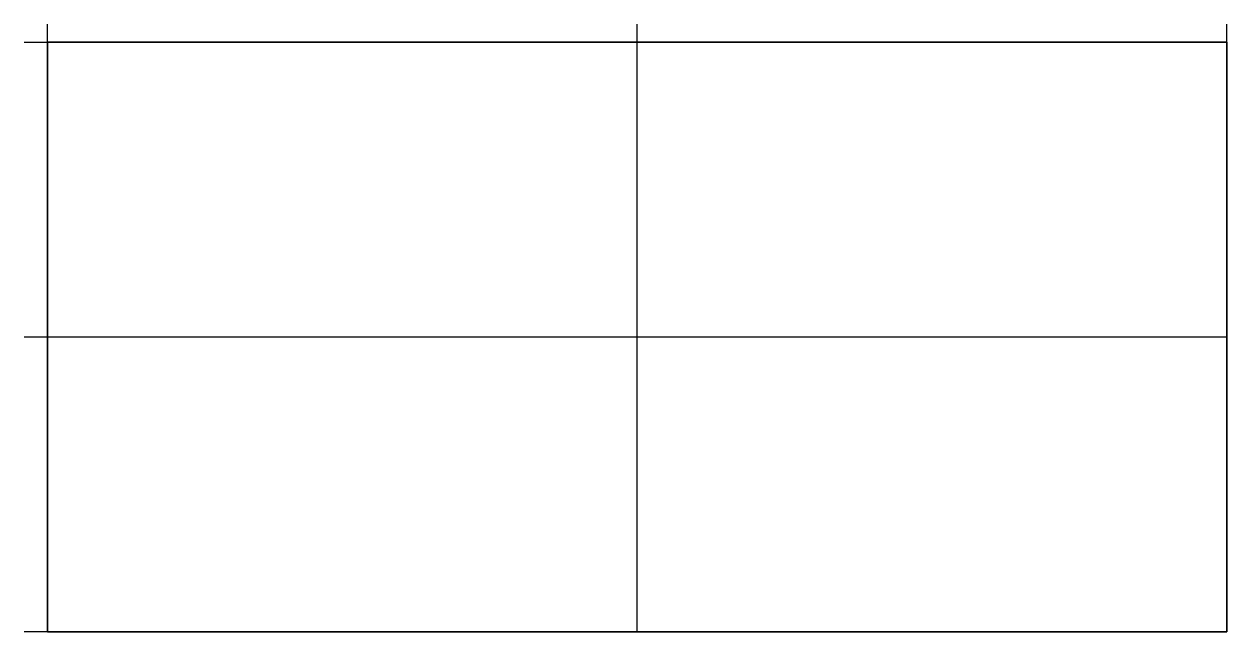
# Model space of a CAD drawing. Extents: x -4 to 200, y -100 to 3.
import ezdxf

# ---------------------------------------------------------------- set-up
doc = ezdxf.new("R2010")
doc.units = 0
doc.layers.get('0').update_dxf_attribs({"linetype": 'CONTINUOUS'})

msp = doc.modelspace()

# ---------------------------------------------------------------- linework, layer by layer
at = {"linetype": 'CONTINUOUS'}
for p, q in [((0, -100), (0, 3.06)), ((100, -100), (100, 3.06)), ((200, -100), (200, 3.06)), ((-3.97, 0), (200, 0)), ((200, 0), (0, 0)), ((0, 0), (0, -100)), ((0, 0), (200, 0)), ((0, -100), (0, 0)), ((200, 0), (0, 0)), ((0, 0), (0, -100)), ((200, -100), (200, 0)), ((200, 0), (200, -100)), ((200, 0), (200, -100)), ((200, 0), (200, -100)), ((200, -100), (200, 0)), ((200, -50), (-3.97, -50)), ((200, -100), (-3.97, -100)), ((0, -100), (200, -100)), ((200, -100), (0, -100)), ((200, -100), (0, -100)), ((0, -100), (200, -100))]:
    msp.add_line(p, q, dxfattribs=at)

doc.saveas('drawing.dxf')
